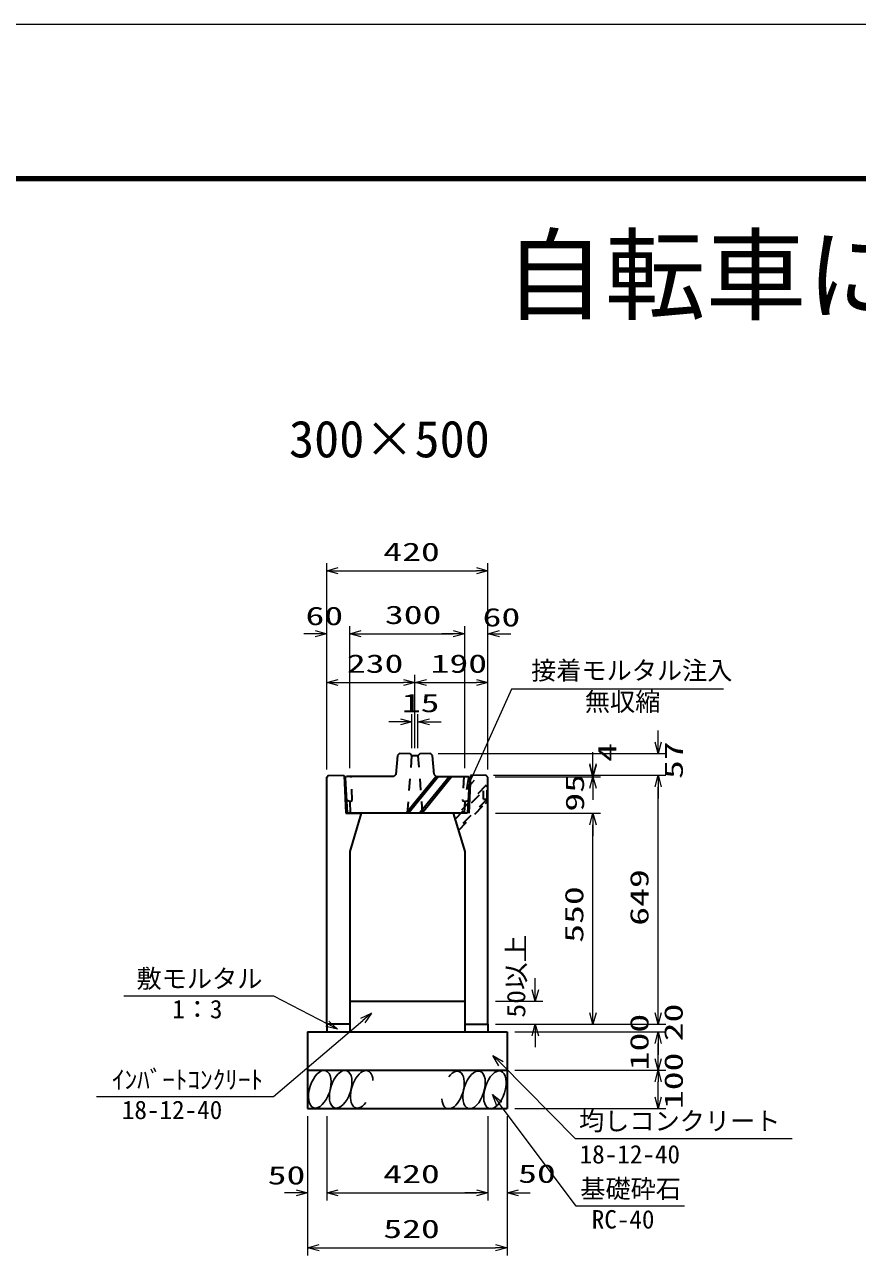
# Model space of a CAD drawing. Units: millimetres on the paper. Extents: x 0 to 842, y 1 to 595.
# Drawn here: x 240 to 348.5, y 434.1 to 594.5 of the extents above; entities that cross this region are included whole.
import ezdxf
from ezdxf.enums import TextEntityAlignment as Align

# ---------------------------------------------------------------- set-up
doc = ezdxf.new("R2010")
doc.units = ezdxf.units.MM
doc.linetypes.add('USER1', pattern=[3, 1.5, -1.5])
for name, color, linetype, lineweight in [('D-STR-DIM（寸法）', 7, 'Continuous', 13), ('D-STR-HTXT(均しCON-旗)', 7, 'Continuous', 13), ('D-STR-HTXT(基礎砕石-旗)', 7, 'Continuous', 13), ('D-STR-HTXT（旗上げ）', 7, 'Continuous', 13), ('D-STR-STRF(グリ)', 7, 'Continuous', 25), ('D-STR（構造物）', 1, 'Continuous', 35), ('D-TTL-LINE（区切線）', 1, 'Continuous', 35), ('D-TTL（外枠）', 2, 'Continuous', 140)]:
    doc.layers.add(name, color=color, linetype=linetype, lineweight=lineweight)
doc.layers.add('D-STR-TXT(文字)', color=7, linetype='Continuous')
doc.styles.add('ＭＳ ゴシック', font='')
doc.styles.get('ＭＳ ゴシック').set_extended_font_data('MS Gothic')

# ---------------------------------------------------------------- blocks, each defined once
blk = doc.blocks.new('_Open30@@SfigorgFlag@@4')
at = {"color": 7, "linetype": 'Continuous', "lineweight": 13}
for p, q in [((-1, 0.2679), (0, 0)), ((0, 0), (-1, -0.2679)), ((0, 0), (-1, 0))]:
    blk.add_line(p, q, dxfattribs=at)

msp = doc.modelspace()

# ---------------------------------------------------------------- linework, layer by layer
at = {"layer": 'D-STR-DIM（寸法）'}
for p, q in [((279.346, 516.123), (279.346, 524.332)), ((280.846, 523.332), (298.846, 523.332)), ((300.346, 516.123), (300.346, 524.332)), ((277.846, 515.123), (276.346, 515.123)), ((279.346, 497.42), (279.346, 516.123)), ((282.346, 497.611), (282.346, 516.123)), ((282.346, 497.611), (282.346, 516.123)), ((283.846, 515.123), (285.346, 515.123)), ((283.846, 515.123), (295.846, 515.123)), ((295.846, 515.123), (294.346, 515.123)), ((297.346, 497.611), (297.346, 516.123)), ((297.346, 497.611), (297.346, 516.123)), ((300.346, 497.42), (300.346, 516.123)), ((301.846, 515.123), (303.346, 515.123)), ((279.346, 497.42), (279.346, 509.766)), ((280.846, 508.766), (289.346, 508.766)), ((290.846, 500.219), (290.846, 509.766)), ((290.846, 500.219), (290.846, 509.766)), ((292.346, 508.766), (298.846, 508.766)), ((300.346, 497.42), (300.346, 509.766)), ((290.452, 500.219), (290.452, 504.634)), ((291.24, 500.219), (291.24, 504.634)), ((288.952, 503.634), (287.452, 503.634)), ((292.74, 503.634), (294.24, 503.634)), ((322.549, 501.001), (322.549, 502.501)), ((293.852, 499.501), (323.549, 499.501)), ((314.051, 498.165), (314.051, 499.665)), ((314.051, 497.973), (314.051, 499.473)), ((301.096, 496.665), (315.051, 496.665)), ((301.292, 496.473), (315.051, 496.473)), ((301.292, 496.473), (315.051, 496.473)), ((302.096, 496.665), (323.549, 496.665)), ((302.096, 496.665), (323.549, 496.665)), ((314.051, 494.973), (314.051, 493.473)), ((322.549, 465.718), (322.549, 495.165)), ((322.549, 495.165), (322.549, 493.665)), ((301.346, 491.718), (315.051, 491.718)), ((301.346, 491.718), (315.051, 491.718)), ((314.051, 465.718), (314.051, 490.218)), ((314.051, 490.218), (314.051, 488.718)), ((306.535, 468.718), (306.535, 470.218)), ((306.535, 468.718), (306.535, 470.218)), ((301.346, 467.218), (307.535, 467.218)), ((301.346, 467.218), (307.535, 467.218)), ((322.549, 465.718), (322.549, 467.218)), ((322.549, 465.718), (322.549, 467.218)), ((301.346, 464.218), (323.549, 464.218)), ((301.346, 464.218), (323.549, 464.218)), ((301.346, 464.218), (307.535, 464.218)), ((301.346, 464.218), (323.549, 464.218)), ((301.346, 464.218), (315.051, 464.218)), ((301.346, 464.218), (307.535, 464.218)), ((303.846, 463.218), (323.549, 463.218)), ((303.846, 463.218), (323.549, 463.218)), ((303.846, 463.218), (323.549, 463.218)), ((303.846, 463.218), (323.549, 463.218)), ((306.535, 462.718), (306.535, 461.218)), ((306.535, 462.718), (306.535, 461.218)), ((322.549, 459.718), (322.549, 461.718)), ((322.549, 461.718), (322.549, 460.218)), ((322.549, 459.718), (322.549, 461.718)), ((322.549, 461.718), (322.549, 460.218)), ((303.846, 458.218), (323.549, 458.218)), ((303.846, 458.218), (323.549, 458.218)), ((303.846, 458.218), (323.549, 458.218)), ((303.846, 458.218), (323.549, 458.218)), ((322.549, 454.718), (322.549, 456.718)), ((322.549, 454.718), (322.549, 456.718)), ((303.846, 453.218), (323.549, 453.218)), ((303.846, 453.218), (323.549, 453.218)), ((276.846, 452.218), (276.846, 441.251)), ((276.846, 452.218), (276.846, 441.251)), ((276.846, 451.218), (276.846, 434.094)), ((276.846, 451.218), (276.846, 434.094)), ((279.346, 452.218), (279.346, 441.251)), ((279.346, 452.218), (279.346, 441.251)), ((279.346, 451.218), (279.346, 441.251)), ((279.346, 451.218), (279.346, 441.251)), ((300.346, 452.218), (300.346, 441.251)), ((300.346, 452.218), (300.346, 441.251)), ((300.346, 451.218), (300.346, 441.251)), ((300.346, 451.218), (300.346, 441.251)), ((302.846, 452.218), (302.846, 441.251)), ((302.846, 452.218), (302.846, 441.251)), ((302.846, 451.218), (302.846, 434.094)), ((302.846, 451.218), (302.846, 434.094)), ((275.346, 442.251), (273.846, 442.251)), ((275.346, 442.251), (273.846, 442.251)), ((280.846, 442.251), (298.846, 442.251)), ((280.846, 442.251), (282.346, 442.251)), ((280.846, 442.251), (298.846, 442.251)), ((280.846, 442.251), (282.346, 442.251)), ((298.846, 442.251), (297.346, 442.251)), ((298.846, 442.251), (297.346, 442.251)), ((304.346, 442.251), (305.846, 442.251)), ((304.346, 442.251), (305.846, 442.251)), ((278.346, 435.094), (301.346, 435.094)), ((278.346, 435.094), (301.346, 435.094))]:
    msp.add_line(p, q, dxfattribs=at)
at = {"layer": 'D-STR-HTXT(均しCON-旗)'}
for p, q in [((252.907, 467.922), (272.388, 467.922)), ((272.388, 467.922), (279.431, 464.267)), ((272.388, 454.788), (284.045, 464.698)), ((272.388, 454.788), (284.045, 464.698)), ((311.786, 449.271), (302.063, 459.088)), ((311.786, 449.271), (302.063, 459.088)), ((249.353, 454.788), (272.388, 454.788)), ((249.353, 454.788), (272.388, 454.788)), ((339.994, 449.271), (311.786, 449.271)), ((339.994, 449.271), (311.786, 449.271))]:
    msp.add_line(p, q, dxfattribs=at)
at = {"layer": 'D-STR-HTXT(基礎砕石-旗)'}
for p, q in [((311.864, 440.521), (301.86, 453.847)), ((311.864, 440.521), (301.86, 453.847)), ((325.968, 440.521), (311.864, 440.521)), ((325.968, 440.521), (311.864, 440.521))]:
    msp.add_line(p, q, dxfattribs=at)
at = {"layer": 'D-STR-HTXT（旗上げ）'}
for p, q in [((303.446, 507.909), (298.179, 496.192)), ((331.067, 507.909), (303.446, 507.909))]:
    msp.add_line(p, q, dxfattribs=at)
at = {"layer": 'D-STR-STRF(グリ)'}
for centre, major_axis in [((278.44, 455.742), (0.79, 2.421)), ((278.44, 455.742), (0.79, 2.421)), ((281.162, 455.742), (0.79, 2.421)), ((281.162, 455.742), (0.79, 2.421)), ((298.55, 455.661), (-0.771, -2.427)), ((298.55, 455.661), (-0.771, -2.427)), ((301.271, 455.682), (-0.771, -2.427)), ((301.271, 455.682), (-0.771, -2.427))]:
    msp.add_ellipse(centre, major_axis=major_axis, ratio=0.5139, dxfattribs=at)
for centre, major_axis in [((283.902, 455.742), (0.79, 2.421)), ((283.902, 455.742), (0.79, 2.421)), ((295.81, 455.639), (-0.771, -2.427)), ((295.81, 455.639), (-0.771, -2.427))]:
    msp.add_ellipse(centre, major_axis=major_axis, ratio=0.5139, start_param=5.3575563, end_param=10.3750652, dxfattribs=at)
at = {"layer": 'D-STR（構造物）'}
for p, q in [((288.581, 499.256), (288.373, 496.759)), ((288.851, 499.5), (288.581, 499.256)), ((290.221, 499.473), (288.851, 499.5)), ((290.452, 499.219), (290.221, 499.473)), ((291.24, 499.219), (290.452, 499.219)), ((291.471, 499.473), (291.24, 499.219)), ((292.852, 499.501), (291.471, 499.473)), ((293.122, 499.257), (292.852, 499.501)), ((293.33, 496.759), (293.122, 499.257)), ((279.346, 496.42), (279.596, 496.665)), ((279.346, 474.218), (279.346, 496.42)), ((279.346, 464.218), (279.346, 496.42)), ((279.596, 496.665), (281.596, 496.625)), ((281.596, 496.625), (281.846, 491.718)), ((281.759, 496.356), (281.902, 496.506)), ((281.759, 496.356), (282.002, 491.756)), ((288.102, 496.506), (281.902, 496.506)), ((288.372, 496.755), (288.102, 496.506)), ((293.602, 496.506), (289.746, 491.756)), ((293.924, 496.506), (290.068, 491.756)), ((295.34, 496.506), (291.485, 491.756)), ((295.662, 496.506), (291.807, 491.756)), ((293.331, 496.755), (293.602, 496.506)), ((293.602, 496.506), (297.802, 496.506)), ((297.944, 496.356), (297.702, 491.756)), ((297.944, 496.356), (297.802, 496.506)), ((298.096, 496.625), (297.846, 491.718)), ((300.096, 496.665), (298.096, 496.625)), ((300.346, 496.42), (300.096, 496.665)), ((300.346, 474.218), (300.346, 496.42)), ((300.346, 464.218), (300.346, 496.42)), ((281.846, 491.718), (283.846, 491.718)), ((282.002, 491.756), (297.702, 491.756)), ((283.846, 491.718), (282.346, 486.718)), ((295.846, 491.718), (297.346, 486.718)), ((282.346, 486.718), (282.346, 464.218)), ((282.346, 486.718), (282.346, 464.218)), ((297.346, 486.718), (297.346, 464.218)), ((297.346, 476.718), (297.346, 464.218)), ((282.346, 467.218), (297.346, 467.218)), ((282.346, 467.218), (297.346, 467.218)), ((282.346, 464.218), (279.346, 464.218)), ((279.346, 464.218), (279.346, 463.218)), ((282.346, 464.218), (279.346, 464.218)), ((279.346, 464.218), (279.346, 463.218)), ((282.346, 464.218), (282.346, 463.218)), ((282.346, 464.218), (282.346, 463.218)), ((297.346, 464.218), (300.346, 464.218)), ((297.346, 464.218), (297.346, 463.218)), ((297.346, 464.218), (300.346, 464.218)), ((297.346, 464.218), (297.346, 463.218)), ((300.346, 464.218), (300.346, 463.218)), ((300.346, 464.218), (300.346, 463.218)), ((276.846, 463.218), (302.846, 463.218)), ((276.846, 463.218), (276.846, 453.218)), ((276.846, 463.218), (302.846, 463.218)), ((276.846, 463.218), (276.846, 453.218)), ((302.846, 463.218), (302.846, 453.218)), ((302.846, 463.218), (302.846, 453.218)), ((276.846, 458.218), (302.846, 458.218)), ((276.846, 458.218), (302.846, 458.218)), ((276.846, 453.218), (302.846, 453.218)), ((276.846, 453.218), (302.846, 453.218))]:
    msp.add_line(p, q, dxfattribs=at)
at = {"layer": 'D-STR（構造物）', "linetype": 'USER1'}
for p, q in [((289.884, 491.715), (290.452, 499.219)), ((291.24, 499.219), (291.805, 491.756)), ((282.677, 493.366), (282.53, 496.506)), ((297.2, 496.506), (297.035, 493.37)), ((300.096, 495.326), (295.994, 491.224)), ((296.075, 490.955), (300.271, 495.151)), ((299.771, 493.566), (299.771, 494.651)), ((300.271, 495.151), (300.023, 495.399)), ((300.271, 493.221), (300.271, 495.151)), ((282.382, 493.252), (281.916, 493.384)), ((282.382, 493.252), (282.677, 493.366)), ((282.452, 491.756), (282.382, 493.252)), ((300.271, 493.566), (296.441, 489.735)), ((296.515, 489.49), (300.271, 493.246)), ((297.035, 493.37), (297.33, 493.255)), ((297.33, 493.255), (297.251, 491.756)), ((297.33, 493.255), (297.787, 493.381)), ((299.771, 493.566), (300.271, 493.566)), ((300.023, 492.974), (300.271, 493.221))]:
    msp.add_line(p, q, dxfattribs=at)
at = {"layer": 'D-TTL-LINE（区切線）', "color": 7, "lineweight": 18}
msp.add_line((841.5, 594.51), (0.5, 594.51), dxfattribs=at)
at = {"layer": 'D-TTL（外枠）'}
msp.add_line((821.4, 574.41), (20.6, 574.41), dxfattribs=at)

# ---------------------------------------------------------------- block references
at = {"layer": 'D-STR-DIM（寸法）', "xscale": 1.5, "yscale": 1.5}
for p, rotation in [((279.346, 523.332), 180), ((282.346, 515.123), 180), ((282.346, 515.123), 180), ((300.346, 515.123), 180), ((279.346, 508.766), 180), ((290.846, 508.766), 180), ((291.24, 503.634), 180), ((322.549, 499.501), 270), ((314.051, 496.665), 270), ((314.051, 496.473), 270), ((314.051, 496.473), 90), ((322.549, 496.665), 90), ((322.549, 496.665), 90), ((314.051, 491.718), 90), ((314.051, 491.718), 90), ((306.535, 467.218), 270), ((306.535, 467.218), 270), ((314.051, 464.218), 270), ((322.549, 464.218), 270), ((322.549, 464.218), 270), ((322.549, 464.218), 270), ((306.535, 464.218), 90), ((306.535, 464.218), 90), ((322.549, 463.218), 90), ((322.549, 463.218), 90), ((322.549, 463.218), 90), ((322.549, 463.218), 90), ((322.549, 458.218), 270), ((322.549, 458.218), 270), ((322.549, 458.218), 90), ((322.549, 458.218), 90), ((322.549, 453.218), 270), ((322.549, 453.218), 270), ((279.346, 442.251), 180), ((279.346, 442.251), 180), ((279.346, 442.251), 180), ((279.346, 442.251), 180), ((302.846, 442.251), 180), ((302.846, 442.251), 180), ((276.846, 435.094), 180), ((276.846, 435.094), 180)]:
    msp.add_blockref('_Open30@@SfigorgFlag@@4', p, dxfattribs=dict(at, rotation=rotation))
for p in [(300.346, 523.332), (279.346, 515.123), (297.346, 515.123), (297.346, 515.123), (290.846, 508.766), (300.346, 508.766), (290.452, 503.634), (276.846, 442.251), (276.846, 442.251), (300.346, 442.251), (300.346, 442.251), (300.346, 442.251), (300.346, 442.251), (302.846, 435.094), (302.846, 435.094)]:
    msp.add_blockref('_Open30@@SfigorgFlag@@4', p, dxfattribs=at)
at = {"layer": 'D-STR-HTXT(均しCON-旗)', "xscale": 1.5, "yscale": 1.5}
for p, rotation in [((285.187, 465.67), 40.37163), ((285.187, 465.67), 40.37163), ((280.762, 463.576), 332.57325), ((301.008, 460.153), 134.72505), ((301.008, 460.153), 134.72505)]:
    msp.add_blockref('_Open30@@SfigorgFlag@@4', p, dxfattribs=dict(at, rotation=rotation))
at = {"layer": 'D-STR-HTXT(基礎砕石-旗)', "xscale": 1.5, "yscale": 1.5, "rotation": 126.89552}
msp.add_blockref('_Open30@@SfigorgFlag@@4', (300.959, 455.047), dxfattribs=at)
msp.add_blockref('_Open30@@SfigorgFlag@@4', (300.959, 455.047), dxfattribs=at)
at = {"layer": 'D-STR-HTXT（旗上げ）', "xscale": 1.5, "yscale": 1.5, "rotation": 245.79582}
msp.add_blockref('_Open30@@SfigorgFlag@@4', (297.564, 494.824), dxfattribs=at)

# ---------------------------------------------------------------- texts
at = {"layer": 'D-STR-DIM（寸法）', "style": 'ＭＳ ゴシック', "width": 1.5}
for s, p in [('420', (286.721, 523.869)), ('60', (276.581, 515.517)), ('300', (286.929, 515.661)), ('60', (299.665, 515.346)), ('230', (281.971, 509.303)), ('190', (292.888, 509.303)), ('15', (289.133, 504.171)), ('50', (271.648, 442.618)), ('50', (271.648, 442.618)), ('420', (286.721, 442.789)), ('420', (286.721, 442.789)), ('50', (304.298, 442.826)), ('50', (304.298, 442.826)), ('520', (286.721, 435.631)), ('520', (286.721, 435.631))]:
    msp.add_text(s, height=2.405, dxfattribs=at).set_placement(p, align=Align.BOTTOM_LEFT)
at = {"layer": 'D-STR-DIM（寸法）', "style": 'ＭＳ ゴシック'}
for s, width, p in [('4', 1.5, (317.814, 498.414)), ('57', 1.5, (326.489, 496.189)), ('95', 1.5, (313.607, 491.938)), ('649', 1.5, (322.011, 477.062)), ('550', 1.5, (313.513, 474.843)), ('50以上', 1.1, (305.953, 465.082)), ('50以上', 1.1, (305.953, 465.082)), ('100', 1.5, (322.011, 458.218)), ('100', 1.5, (322.011, 458.218)), ('20', 1.5, (326.463, 462)), ('20', 1.5, (326.463, 462)), ('100', 1.5, (326.484, 453.163)), ('100', 1.5, (326.484, 453.163))]:
    msp.add_text(s, height=2.405, rotation=90, dxfattribs=dict(at, width=width)).set_placement(p, align=Align.BOTTOM_LEFT)
at = {"layer": 'D-STR-HTXT(均しCON-旗)', "style": 'ＭＳ ゴシック'}
for s, p in [('敷モルタル', (254.557, 468.244)), ('1：3', (259.203, 464.271)), ('ｲﾝﾊﾞｰﾄｺﾝｸﾘｰﾄ', (251.356, 455.071)), ('ｲﾝﾊﾞｰﾄｺﾝｸﾘｰﾄ', (251.356, 455.071)), ('18-12-40', (252.636, 451.137)), ('均しコンクリート', (312.233, 449.681)), ('均しコンクリート', (312.233, 449.681)), ('18-12-40', (312.31, 445.353))]:
    msp.add_text(s, height=2.405, dxfattribs=at).set_placement(p, align=Align.BOTTOM_LEFT)
at = {"layer": 'D-STR-HTXT(基礎砕石-旗)', "style": 'ＭＳ ゴシック'}
for s, p in [('基礎砕石', (312.4, 440.856)), ('基礎砕石', (312.4, 440.856)), ('RC-40', (313.887, 436.87)), ('RC-40', (313.887, 436.87))]:
    msp.add_text(s, height=2.405, dxfattribs=at).set_placement(p, align=Align.BOTTOM_LEFT)
at = {"layer": 'D-STR-HTXT（旗上げ）', "style": 'ＭＳ ゴシック'}
for s, p in [('接着モルタル注入', (305.984, 508.412)), ('無収縮', (312.988, 504.335))]:
    msp.add_text(s, height=2.405, dxfattribs=at).set_placement(p, align=Align.BOTTOM_LEFT)
at = {"layer": 'D-STR-TXT(文字)', "style": 'ＭＳ ゴシック'}
for s, height, p in [('自転車に優しい側溝 可変ﾀｲﾌﾟ 標準図', 9.619, (302.483, 554.187)), ('300×500', 4.809, (274.427, 536.662))]:
    msp.add_text(s, height=height, dxfattribs=at).set_placement(p, align=Align.BOTTOM_LEFT)

doc.saveas('drawing.dxf')
